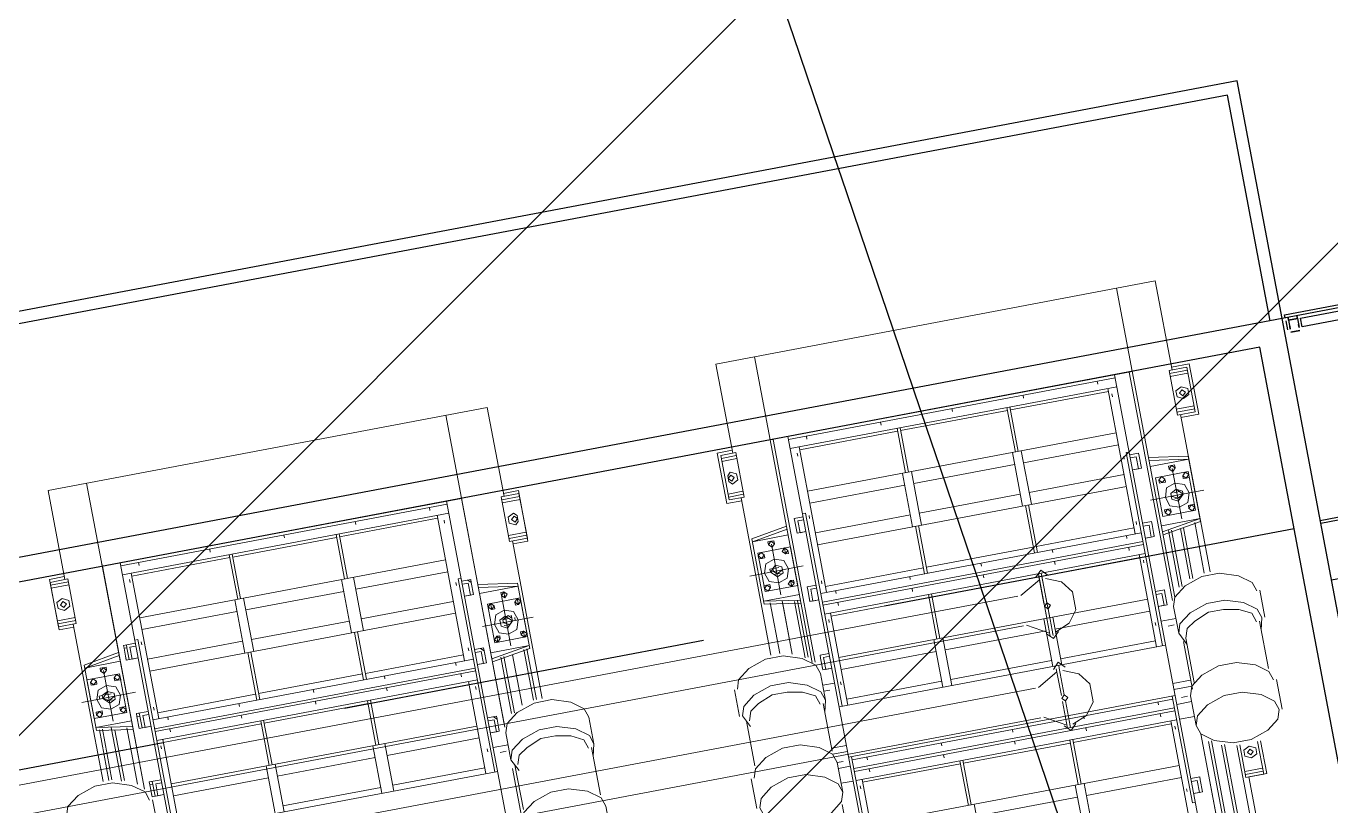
# Model space of a CAD drawing. Extents: x 407440 to 411585, y 6041728 to 6045069.
# Drawn here: x 408313.5 to 408338.29, y 6044291.19 to 6044306 of the extents above; entities that cross this region are included whole.
import ezdxf

# ---------------------------------------------------------------- set-up
doc = ezdxf.new("R2010")
doc.units = 0
doc.header["$LTSCALE"] = 5
doc.linetypes.add('foc-TIELINE', pattern=[1.875, 1.25, -0.625])
doc.layers.add('C-WS-T', color=13, linetype='Continuous', lineweight=9)
for name, color, linetype in [('P-BUFFER-PURPLE', 187, 'foc-TIELINE'), ('P-PROPOSED-EXISTING-H', 59, 'Continuous'), ('T-TIE', 201, 'foc-TIELINE')]:
    doc.layers.add(name, color=color, linetype=linetype)
doc.styles.add('80CG', font='ARIALN.TTF', dxfattribs={"height": 10})
doc.dimstyles.new('Compass 5 000', dxfattribs={"dimscale": 5, "dimtxt": 9, "dimasz": 2, "dimexe": 0.2, "dimexo": 0.0625, "dimgap": 0.5, "dimtad": 0, "dimtih": 1, "dimtoh": 1, "dimzin": 0, "dimdsep": 46, "dimtxsty": '80CG', "dimcen": 0.1, "dimse1": 1, "dimse2": 1, "dimclrd": 256, "dimclrt": 256, "dimaunit": 1, "dimadec": 4, "dimazin": 0, "dimtfac": 0.06, "dimtofl": 0, "dimtmove": 0, "dimatfit": 1, "dimfxl": 0.2, "dimtolj": 1, "dimtzin": 0, "dimlwd": -1, "dimarcsym": 0})

# ---------------------------------------------------------------- blocks, each defined once
blk = doc.blocks.new('P-RIG-877')
at = {"layer": 'T-TIE', "linetype": 'ByBlock', "lineweight": 25}
for points in [[(-8.5302, 0.0459), (-8.5302, 1.1136), (-9.5405, 1.1136), (-9.5405, 0.0459), (-10.4589, 0.0459), (-10.4589, -8.0135), (-9.5405, -8.0135)], [(-9.5405, 0.0574), (-9.552, 0.0574), (-9.552, 1.1136), (-9.5405, 1.1136)], [(-8.7598, 0.0459), (-8.7598, 0.2067), (-8.6794, 0.287), (-8.7483, 0.2067), (-8.7483, 0.0459)], [(-9.529, 0.1033), (-9.4946, 0.1033), (-9.506, 0.1033), (-9.4946, 0.1033)], [(-9.529, 0.0689), (-9.4946, 0.0689), (-9.506, 0.0689), (-9.4946, 0.0689)], [(-9.529, 0.0574), (-9.4946, 0.0574)], [(-9.5405, 0), (-10.413, 0), (-10.413, -7.9561), (-9.5405, -7.9561)], [(-8.7483, -1.6417), (-8.7483, -0.0574)], [(-8.7483, -3.7312), (-8.7483, -2.3421)], [(-8.7483, -5.8207), (-8.7483, -4.4316)]]:
    blk.add_lwpolyline(points, dxfattribs=at)
for points in [[(-9.4946, 0.9873), (-9.4946, 0.1148), (-9.529, 0.1148), (-9.529, 0.9873)], [(-9.5405, 0.0689), (-9.529, 0.0689), (-9.529, 0.1033), (-9.5405, 0.1033), (-9.529, 0.1033), (-9.529, 0.0689)], [(-9.4831, 0.1033), (-9.4831, 0.0689)], [(-5.7404, 0.0459), (-9.5405, 0.0459), (-9.5405, -12.2844), (-5.7404, -12.2844)], [(-9.4486, -0.0574), (-9.4486, -7.474), (-5.8437, -7.474), (-5.8437, -0.0574)]]:
    blk.add_lwpolyline(points, close=True, dxfattribs=at)
at = {"layer": 'T-TIE', "linetype": 'ByBlock', "lineweight": 18}
for points in [[(-8.5417, -0.2411), (-8.5761, -0.2526), (-8.6105, -0.2985), (-8.6335, -0.3674), (-8.6335, -0.4363), (-8.6105, -0.5052), (-8.5761, -0.5511), (-8.5417, -0.5626), (-8.4383, -0.5626)], [(-8.5417, -0.2296), (-8.4383, -0.2296)], [(-8.3924, -0.2526), (-8.4383, -0.2411), (-8.4728, -0.2526), (-8.5072, -0.2985), (-8.5302, -0.3674), (-8.5302, -0.4363), (-8.5072, -0.5052), (-8.4728, -0.5511), (-8.4383, -0.5626), (-8.3924, -0.5396)], [(-8.1972, -0.2411), (-8.2317, -0.2526), (-8.2661, -0.2985), (-8.2891, -0.3674), (-8.2891, -0.4363), (-8.2661, -0.5052), (-8.2317, -0.5511), (-8.1972, -0.5626), (-8.0824, -0.5626)], [(-8.1972, -0.2296), (-8.0824, -0.2296)], [(-8.4269, -0.2641), (-8.4613, -0.2755), (-8.4843, -0.3215), (-8.4957, -0.3789), (-8.4957, -0.4363), (-8.4728, -0.4937), (-8.4498, -0.5281), (-8.4154, -0.5396), (-8.2432, -0.5396)], [(-8.4269, -0.2526), (-8.2432, -0.2526)], [(-9.4372, -0.4018), (-9.4372, -0.3329), (-9.242, -0.3329), (-9.242, -0.4018)], [(-9.4142, -0.3444), (-9.4142, -0.4133)], [(-9.4027, -0.3444), (-9.4027, -0.4133)], [(-9.2764, -0.3444), (-9.2764, -0.4133)], [(-9.2649, -0.3444), (-9.2649, -0.4133)], [(-7.9791, -0.3329), (-7.8528, -0.3329), (-7.8528, -0.4018), (-6.8081, -0.4018)], [(-7.9791, -0.3444), (-7.8528, -0.3444), (-7.8528, -0.4133), (-7.9791, -0.4133)], [(-7.8758, -0.3444), (-7.8758, -0.4133)], [(-7.8643, -0.3444), (-7.8643, -0.4133)], [(-8.955, -0.574), (-8.955, -0.3674)], [(-9.4257, -2.101), (-9.7701, -2.101), (-9.7701, -0.4018), (-9.4257, -0.4018)], [(-9.2535, -0.4018), (-8.645, -0.4018)], [(-9.1157, -0.5511), (-9.0927, -0.4018), (-8.8402, -0.4018), (-8.8172, -0.5511)], [(-9.0813, -0.5511), (-9.0813, -0.4018), (-9.1042, -0.5511)], [(-8.8516, -0.5511), (-8.8516, -0.4018), (-8.8287, -0.5511)], [(-7.9791, -0.4248), (-7.2214, -0.4248), (-7.9791, -0.4248)], [(-8.8631, -0.4707), (-9.0583, -0.4707)], [(-8.9665, -0.4592), (-8.9665, -0.4707), (-8.9665, -0.4822)], [(-8.955, -0.4592), (-8.955, -0.4592)], [(-8.955, -0.4592), (-8.955, -0.4592)], [(-8.955, -0.4822), (-8.955, -0.4822)], [(-8.9435, -0.4822), (-8.9435, -0.4707), (-8.9435, -0.4592)], [(-8.8287, -0.4707), (-8.6335, -0.4707)], [(-8.8287, -0.4822), (-8.6335, -0.4822)], [(-7.9906, -0.4707), (-7.2329, -0.4707)], [(-7.9906, -0.4822), (-7.2329, -0.4822)], [(-8.8287, -0.5166), (-8.6105, -0.5166)], [(-8.8287, -0.5281), (-8.6105, -0.5281)], [(-8.0135, -0.5166), (-7.2443, -0.5166)], [(-8.0135, -0.5281), (-7.2443, -0.5281)], [(-9.7701, -0.5511), (-8.5761, -0.5511)], [(-9.4486, -0.5511), (-9.4486, -1.9517), (-9.4486, -1.9402), (-8.5876, -1.9402)], [(-9.4486, -0.5626), (-8.5646, -0.5626)], [(-9.1387, -0.62), (-9.1387, -0.5855), (-9.1272, -0.5855), (-9.1387, -0.5855), (-9.1272, -0.5855)], [(-9.0813, -0.5855), (-9.0813, -0.62), (-9.0813, -0.597), (-9.1272, -0.597), (-9.1272, -0.62)], [(-9.1272, -0.5855), (-9.0813, -0.5855), (-9.1272, -0.5855)], [(-8.8746, -0.5855), (-8.8746, -0.62)], [(-8.8631, -0.5855), (-8.8746, -0.5855), (-8.8631, -0.5855)], [(-8.8287, -0.5855), (-8.8172, -0.5855), (-8.8172, -0.62), (-8.8172, -0.597), (-8.8631, -0.597), (-8.8631, -0.62)], [(-8.8631, -0.5855), (-8.8172, -0.5855), (-8.8631, -0.5855)], [(-8.6105, -0.5855), (-8.6105, -0.62)], [(-8.5991, -0.5855), (-8.6105, -0.5855), (-8.5991, -0.5855)], [(-8.5991, -0.62), (-8.5991, -0.597), (-8.5531, -0.597), (-8.5531, -0.62), (-8.5531, -0.5855), (-8.5646, -0.5855)], [(-8.5991, -0.5855), (-8.5531, -0.5855), (-8.5991, -0.5855)], [(-8.4957, -0.5626), (-8.4957, -0.62)], [(-8.4728, -0.597), (-8.4728, -0.574), (-8.4728, -0.597)], [(-8.4039, -0.5511), (-8.2202, -0.5511)], [(-8.2546, -0.5511), (-8.2546, -0.62)], [(-8.2317, -0.5511), (-8.2317, -0.62)], [(-8.1972, -0.597), (-8.1972, -0.574), (-8.1972, -0.597)], [(-8.1743, -0.5626), (-8.1743, -0.62)], [(-8.1169, -0.5626), (-8.1169, -0.62)], [(-6.6473, -0.6085), (-6.6473, -0.5511), (-8.048, -0.5511), (-6.544, -0.5511)], [(-7.8873, -0.62), (-7.8873, -0.5855), (-7.8758, -0.5855), (-7.8873, -0.5855), (-7.8758, -0.5855)], [(-7.8299, -0.5855), (-7.8299, -0.62), (-7.8299, -0.597), (-7.8758, -0.597), (-7.8758, -0.62)], [(-7.8299, -0.5855), (-7.8758, -0.5855), (-7.8299, -0.5855)], [(-9.4486, -1.8828), (-7.0147, -1.8828), (-6.5785, -1.8828), (-6.5785, -0.6085), (-7.0147, -0.6085), (-6.5785, -0.6085)], [(-9.4486, -0.62), (-7.0147, -0.62)], [(-9.4027, -0.62), (-9.4027, -1.8828)], [(-9.3683, -0.6429), (-9.3798, -0.6429)], [(-9.1501, -0.62), (-9.1501, -0.6314), (-8.4039, -0.6314)], [(-9.1272, -0.6429), (-9.1387, -0.6429)], [(-8.8746, -0.6429), (-8.8861, -0.6429)], [(-8.8402, -1.8714), (-8.8402, -0.6314)], [(-8.8057, -1.8714), (-8.8057, -0.6314)], [(-8.7942, -0.6314), (-8.7942, -1.8714)], [(-8.7598, -0.6314), (-8.7598, -1.8714)], [(-8.7254, -0.6429), (-8.7368, -0.6429)], [(-8.4843, -0.6429), (-8.4957, -0.6429)], [(-8.4039, -0.62), (-8.4039, -1.8828)], [(-7.7954, -0.62), (-7.7954, -0.6314), (-8.2087, -0.6314)], [(-8.2087, -0.62), (-8.2087, -1.8828)], [(-8.1972, -1.8714), (-8.1972, -0.6314)], [(-8.1628, -1.8714), (-8.1628, -0.6314)], [(-8.1513, -0.6314), (-8.1513, -1.8714)], [(-8.1169, -0.6314), (-8.1169, -1.8714)], [(-8.0824, -0.6429), (-8.0939, -0.6429)], [(-7.8413, -0.6429), (-7.8528, -0.6429)], [(-9.4257, -0.6888), (-9.4372, -0.6888)], [(-8.8402, -0.6544), (-9.4027, -0.6544)], [(-9.3912, -0.6544), (-9.3912, -1.0333)], [(-9.2305, -0.6544), (-9.2305, -1.8484), (-9.2305, -0.6544)], [(-9.1846, -0.6544), (-9.1846, -1.0218)], [(-9.0698, -0.6544), (-9.0698, -1.0218)], [(-9.0239, -0.6544), (-9.0239, -1.8484), (-9.0239, -0.6544)], [(-8.8631, -1.0333), (-8.8631, -0.6544)], [(-8.8287, -0.6888), (-8.8402, -0.6888)], [(-8.7828, -0.6888), (-8.7942, -0.6888)], [(-8.4039, -0.6544), (-8.7598, -0.6544)], [(-8.7483, -0.6544), (-8.7483, -1.0333)], [(-8.5876, -0.6544), (-8.5876, -1.8484), (-8.5876, -0.6544)], [(-8.5417, -0.6544), (-8.5417, -1.0218)], [(-8.4269, -0.6544), (-8.4269, -1.0218)], [(-8.1858, -0.6888), (-8.1972, -0.6888)], [(-8.1398, -0.6888), (-8.1513, -0.6888)], [(-7.5543, -0.6544), (-8.1169, -0.6544)], [(-8.1054, -0.6544), (-8.1054, -1.0333)], [(-7.9447, -0.6544), (-7.9447, -1.8484), (-7.9447, -0.6544)], [(-7.8987, -0.6544), (-7.8987, -1.0218)], [(-8.5302, -1.0218), (-8.5531, -0.9644), (-8.5991, -0.9299), (-8.668, -0.9299), (-8.7139, -0.9644), (-8.7368, -1.0218)], [(-8.1743, -1.0218), (-8.1972, -0.9644), (-8.2432, -0.9299), (-8.312, -0.9299), (-8.358, -0.9644), (-8.3809, -1.0218)], [(-9.4257, -0.9759), (-9.4372, -0.9759)], [(-8.8287, -0.9759), (-8.8402, -0.9759)], [(-8.7828, -0.9759), (-8.7942, -0.9759)], [(-8.1858, -0.9759), (-8.1972, -0.9759)], [(-8.1398, -0.9759), (-8.1513, -0.9759)], [(-9.4027, -1.0333), (-9.2305, -1.0333)], [(-9.0239, -1.0218), (-9.2305, -1.0218)], [(-9.0239, -1.0333), (-8.8402, -1.0333)], [(-8.7598, -1.0333), (-8.5876, -1.0333)], [(-8.4039, -1.0218), (-8.5876, -1.0218)], [(-8.1169, -1.0333), (-7.9447, -1.0333)], [(-7.738, -1.0218), (-7.9447, -1.0218)], [(-9.4027, -1.0447), (-9.2305, -1.0447)], [(-9.3912, -1.0447), (-9.3912, -1.4581)], [(-9.0239, -1.0562), (-9.2305, -1.0562)], [(-9.1846, -1.0562), (-9.1846, -1.4466)], [(-9.0698, -1.0562), (-9.0698, -1.4466)], [(-9.0239, -1.0447), (-8.8402, -1.0447)], [(-8.8631, -1.4581), (-8.8631, -1.0447)], [(-8.7598, -1.0447), (-8.5876, -1.0447)], [(-8.7483, -1.0447), (-8.7483, -1.4581)], [(-8.7368, -1.0447), (-8.6909, -1.1251)], [(-8.4039, -1.0562), (-8.5876, -1.0562)], [(-8.5761, -1.1251), (-8.5302, -1.0447)], [(-8.5417, -1.0562), (-8.5417, -1.4466)], [(-8.4269, -1.0562), (-8.4269, -1.4466)], [(-8.3809, -1.0447), (-8.335, -1.1251)], [(-8.2202, -1.1251), (-8.1743, -1.0447)], [(-8.1169, -1.0447), (-7.9447, -1.0447)], [(-8.1054, -1.0447), (-8.1054, -1.4581)], [(-7.738, -1.0562), (-7.9447, -1.0562)], [(-7.8987, -1.0562), (-7.8987, -1.4466)], [(-9.4257, -1.2514), (-9.4372, -1.2514)], [(-8.8287, -1.2514), (-8.8402, -1.2514)], [(-8.7828, -1.2514), (-8.7942, -1.2514)], [(-8.1858, -1.2514), (-8.1972, -1.2514)], [(-8.1398, -1.2514), (-8.1513, -1.2514)], [(-9.4027, -1.4581), (-9.2305, -1.4581)], [(-9.4027, -1.4695), (-9.2305, -1.4695)], [(-9.3912, -1.4695), (-9.3912, -1.8484)], [(-9.0239, -1.4466), (-9.2305, -1.4466)], [(-9.0239, -1.481), (-9.2305, -1.481)], [(-9.1846, -1.481), (-9.1846, -1.8484)], [(-9.0698, -1.481), (-9.0698, -1.8484)], [(-9.0239, -1.4581), (-8.8402, -1.4581)], [(-9.0239, -1.4695), (-8.8402, -1.4695)], [(-8.8631, -1.8484), (-8.8631, -1.4695)], [(-8.7598, -1.4581), (-8.5876, -1.4581)], [(-8.7598, -1.4695), (-8.5876, -1.4695)], [(-8.7483, -1.4695), (-8.7483, -1.8484)], [(-8.4039, -1.4466), (-8.5876, -1.4466)], [(-8.4039, -1.481), (-8.5876, -1.481)], [(-8.5417, -1.481), (-8.5417, -1.8484)], [(-8.4269, -1.481), (-8.4269, -1.8484)], [(-8.1169, -1.4581), (-7.9447, -1.4581)], [(-8.1169, -1.4695), (-7.9447, -1.4695)], [(-8.1054, -1.4695), (-8.1054, -1.8484)], [(-7.738, -1.4466), (-7.9447, -1.4466)], [(-9.4257, -1.5269), (-9.4372, -1.5269)], [(-8.8287, -1.5269), (-8.8402, -1.5269)], [(-8.7828, -1.5269), (-8.7942, -1.5269)], [(-8.1858, -1.5269), (-8.1972, -1.5269)], [(-8.1398, -1.5269), (-8.1513, -1.5269)], [(-9.4257, -1.814), (-9.4372, -1.814)], [(-8.8287, -1.814), (-8.8402, -1.814)], [(-8.7828, -1.814), (-8.7942, -1.814)], [(-8.1858, -1.814), (-8.1972, -1.814)], [(-8.1398, -1.814), (-8.1513, -1.814)], [(-9.4027, -1.8484), (-8.8402, -1.8484)], [(-9.3683, -1.8599), (-9.3798, -1.8599)], [(-9.1501, -1.8828), (-9.1501, -1.8714), (-8.4039, -1.8714)], [(-9.1272, -1.8599), (-9.1387, -1.8599)], [(-9.1387, -1.9173), (-9.1387, -1.8828)], [(-9.0813, -1.9173), (-9.0813, -1.8828), (-9.0813, -1.9058), (-9.1272, -1.9058), (-9.1272, -1.8828)], [(-8.8746, -1.8599), (-8.8861, -1.8599)], [(-8.8746, -1.9173), (-8.8746, -1.8828)], [(-8.8287, -1.9173), (-8.8172, -1.9173), (-8.8172, -1.8828), (-8.8172, -1.9058), (-8.8631, -1.9058), (-8.8631, -1.8828)], [(-8.7598, -1.8484), (-8.4039, -1.8484)], [(-8.7254, -1.8599), (-8.7368, -1.8599)], [(-8.6105, -1.9173), (-8.6105, -1.8828)], [(-8.5646, -1.9173), (-8.5531, -1.9173), (-8.5531, -1.8828), (-8.5531, -1.9058), (-8.5991, -1.9058), (-8.5991, -1.8828)], [(-8.4843, -1.8599), (-8.4957, -1.8599)], [(-8.4957, -1.9288), (-8.4957, -1.8828)], [(-8.2546, -1.9402), (-8.2546, -1.8828)], [(-8.2317, -1.9402), (-8.2317, -1.8828)], [(-7.7954, -1.8828), (-7.7954, -1.8714), (-8.2087, -1.8714)], [(-8.1743, -1.9288), (-8.1743, -1.8828)], [(-8.1169, -1.8484), (-7.5543, -1.8484)], [(-8.1169, -1.9288), (-8.1169, -1.8828)], [(-8.0824, -1.8599), (-8.0939, -1.8599)], [(-6.6473, -1.8828), (-6.6473, -1.9402), (-8.0365, -1.9402)], [(-9.1272, -1.9173), (-9.1387, -1.9173), (-9.1272, -1.9173)], [(-9.1272, -1.9173), (-9.0813, -1.9173), (-9.1272, -1.9173)], [(-8.955, -2.1239), (-8.955, -1.9173)], [(-8.8631, -1.9173), (-8.8746, -1.9173), (-8.8631, -1.9173)], [(-8.8631, -1.9173), (-8.8172, -1.9173), (-8.8631, -1.9173)], [(-8.5417, -2.2502), (-8.5761, -2.2387), (-8.6105, -2.1928), (-8.6335, -2.1239), (-8.6335, -2.0551), (-8.6105, -1.9862), (-8.5761, -1.9402), (-8.5417, -1.9288), (-8.4383, -1.9288)], [(-8.5991, -1.9173), (-8.6105, -1.9173), (-8.5991, -1.9173)], [(-8.5991, -1.9173), (-8.5531, -1.9173), (-8.5991, -1.9173)], [(-8.3924, -1.9402), (-8.4383, -1.9288), (-8.4728, -1.9402), (-8.5072, -1.9862), (-8.5302, -2.0551), (-8.5302, -2.1239), (-8.5072, -2.1928), (-8.4728, -2.2387), (-8.4383, -2.2502), (-8.3924, -2.2273)], [(-8.1972, -2.2502), (-8.2317, -2.2387), (-8.2661, -2.1928), (-8.2891, -2.1239), (-8.2891, -2.0551), (-8.2661, -1.9862), (-8.2317, -1.9402), (-8.1972, -1.9288), (-8.0824, -1.9288)], [(-9.7701, -1.9517), (-8.5876, -1.9517)], [(-8.8172, -1.9517), (-8.8402, -2.0895), (-9.0927, -2.0895), (-9.1157, -1.9517)], [(-9.1042, -1.9517), (-9.0813, -2.0895), (-9.0813, -1.9517)], [(-8.8287, -1.9517), (-8.8516, -2.0895), (-8.8516, -1.9517)], [(-8.8287, -1.9632), (-8.6105, -1.9632)], [(-8.8287, -1.9747), (-8.6105, -1.9747)], [(-8.4269, -1.9517), (-8.4613, -1.9632), (-8.4843, -2.0091), (-8.4957, -2.0665), (-8.4957, -2.1239), (-8.4728, -2.1813), (-8.4498, -2.2158), (-8.4154, -2.2273)], [(-8.4269, -1.9402), (-8.2432, -1.9402)], [(-8.8631, -2.0206), (-9.0583, -2.0206)], [(-8.9665, -2.0091), (-8.9665, -2.0206), (-8.9665, -2.0321)], [(-8.9665, -2.0436), (-8.955, -2.0436), (-8.9665, -2.0436), (-8.9665, -2.0321), (-8.9665, -2.0436), (-8.955, -2.0436), (-8.955, -2.0321), (-8.955, -2.0436)], [(-8.955, -2.0091), (-8.955, -2.0091)], [(-8.955, -2.0321), (-8.955, -2.0321)], [(-8.955, -2.0321), (-8.955, -2.0321)], [(-8.9435, -2.0321), (-8.9435, -2.0206), (-8.9435, -2.0091)], [(-8.8287, -2.0206), (-8.6335, -2.0206), (-8.8402, -2.0206)], [(-9.4372, -2.101), (-9.4372, -2.1584), (-9.242, -2.1584), (-9.242, -2.101)], [(-9.4142, -2.1469), (-9.4142, -2.0895)], [(-9.4027, -2.1469), (-9.4027, -2.0895)], [(-9.2764, -2.1469), (-9.2764, -2.0895)], [(-9.2649, -2.1469), (-9.2649, -2.0895)], [(-9.2535, -2.101), (-8.645, -2.101)], [(-8.5417, -2.2617), (-8.4383, -2.2617)], [(-8.4154, -2.2387), (-8.2432, -2.2387)], [(-8.1972, -2.2617), (-8.0824, -2.2617)], [(-8.4383, -2.8243), (-8.5417, -2.8243), (-8.5761, -2.8357), (-8.6105, -2.8817), (-8.6335, -2.9505), (-8.6335, -3.0194), (-8.6105, -3.0883), (-8.5761, -3.1342), (-8.5417, -3.1457), (-8.4383, -3.1457)], [(-8.3924, -2.8357), (-8.4383, -2.8243), (-8.4728, -2.8357), (-8.5072, -2.8817), (-8.5302, -2.9505), (-8.5302, -3.0194), (-8.5072, -3.0883), (-8.4728, -3.1342), (-8.4383, -3.1457), (-8.3924, -3.1228)], [(-8.0824, -2.8243), (-8.1972, -2.8243), (-8.2317, -2.8357), (-8.2661, -2.8817), (-8.2891, -2.9505), (-8.2891, -3.0194), (-8.2661, -3.0883), (-8.2317, -3.1342), (-8.1972, -3.1457), (-8.0824, -3.1457)], [(-8.4269, -2.8472), (-8.4613, -2.8587), (-8.4843, -2.9046), (-8.4957, -2.962), (-8.4957, -3.0194), (-8.4728, -3.0768), (-8.4498, -3.1113), (-8.4154, -3.1228)], [(-8.4269, -2.8357), (-8.2432, -2.8357)], [(-9.4372, -2.985), (-9.4372, -2.9276), (-9.242, -2.9276), (-9.242, -2.985)], [(-9.4142, -2.9276), (-9.4142, -2.9965)], [(-9.4027, -2.9276), (-9.4027, -2.9965)], [(-9.2764, -2.9276), (-9.2764, -2.9965)], [(-9.2649, -2.9276), (-9.2649, -2.9965)], [(-8.955, -3.1572), (-8.955, -2.962)], [(-9.4257, -4.6841), (-9.7701, -4.6841), (-9.7701, -2.985), (-9.4257, -2.985)], [(-9.2535, -2.985), (-8.645, -2.985)], [(-9.1157, -3.1457), (-9.0927, -2.9965), (-8.8402, -2.9965), (-8.8172, -3.1457)], [(-9.0813, -3.1457), (-9.0813, -2.9965), (-9.1042, -3.1457)], [(-8.8516, -3.1457), (-8.8516, -2.9965), (-8.8287, -3.1457)], [(-8.8402, -3.008), (-8.645, -3.008)], [(-8.8402, -3.0194), (-8.645, -3.0194)], [(-8.8631, -3.0654), (-9.0583, -3.0654)], [(-8.955, -3.0424), (-8.9665, -3.0424)], [(-8.9665, -3.0539), (-8.9665, -3.0654), (-8.9665, -3.0768)], [(-8.955, -3.0539), (-8.955, -3.0539)], [(-8.955, -3.0539), (-8.955, -3.0539)], [(-8.9435, -3.0768), (-8.9435, -3.0654), (-8.9435, -3.0539)], [(-8.955, -3.0768), (-8.955, -3.0768)], [(-8.8287, -3.0998), (-8.6105, -3.0998)], [(-8.8287, -3.1113), (-8.6105, -3.1113)], [(-9.7701, -4.5349), (-8.5876, -4.5349), (-9.4486, -4.5349), (-9.4486, -3.1457), (-8.5646, -3.1457)], [(-9.7701, -3.1457), (-8.5761, -3.1457)], [(-9.1387, -3.2031), (-9.1387, -3.1687), (-9.1272, -3.1687), (-9.1387, -3.1802)], [(-9.1272, -3.1687), (-9.1387, -3.1687)], [(-9.1272, -3.1687), (-9.0813, -3.1687), (-9.1272, -3.1687)], [(-9.0813, -3.1687), (-9.0927, -3.1687)], [(-8.8746, -3.1802), (-8.8631, -3.1687), (-8.8746, -3.1687), (-8.8746, -3.2031)], [(-8.8631, -3.1687), (-8.8746, -3.1687)], [(-8.8631, -3.1687), (-8.8172, -3.1687), (-8.8631, -3.1687)], [(-8.6105, -3.1802), (-8.5991, -3.1687), (-8.6105, -3.1687), (-8.6105, -3.2031)], [(-8.5991, -3.1687), (-8.5531, -3.1687), (-8.5991, -3.1687)], [(-8.5531, -3.1687), (-8.5646, -3.1687)], [(-8.4957, -3.1457), (-8.4957, -3.2031)], [(-8.4728, -3.1802), (-8.4728, -3.1572), (-8.4728, -3.1802)], [(-8.4154, -3.1342), (-8.2432, -3.1342)], [(-8.4039, -3.1457), (-8.2202, -3.1457)], [(-9.4486, -4.466), (-7.0147, -4.466), (-6.5785, -4.466), (-6.5785, -3.1916), (-7.0147, -3.1916), (-7.0147, -4.466), (-7.0147, -3.2031), (-9.4486, -3.2031)], [(-9.4027, -3.2031), (-9.4027, -4.466)], [(-9.1501, -3.2031), (-9.1501, -3.2146), (-8.4039, -3.2146)], [(-9.0813, -3.1802), (-9.1272, -3.1802), (-9.1272, -3.2031)], [(-8.8172, -3.1802), (-8.8631, -3.1802), (-8.8631, -3.2031)], [(-8.8402, -4.4545), (-8.8402, -3.2146)], [(-8.8057, -4.4545), (-8.8057, -3.2146)], [(-8.7942, -3.2146), (-8.7942, -4.4545)], [(-8.7598, -3.2146), (-8.7598, -4.4545)], [(-8.5531, -3.1802), (-8.5991, -3.1802), (-8.5991, -3.2031)], [(-8.4039, -3.2031), (-8.4039, -4.466)], [(-9.4257, -3.272), (-9.4372, -3.272)], [(-8.8402, -3.249), (-9.4027, -3.249)], [(-9.3912, -3.249), (-9.3912, -3.6279)], [(-9.3683, -3.2261), (-9.3798, -3.2261)], [(-9.2305, -3.249), (-9.2305, -4.4316), (-9.2305, -3.249)], [(-9.1846, -3.249), (-9.1846, -3.6049)], [(-9.1272, -3.2261), (-9.1387, -3.2261)], [(-9.0698, -3.249), (-9.0698, -3.6049)], [(-9.0239, -3.249), (-9.0239, -4.4316), (-9.0239, -3.249)], [(-8.8746, -3.2261), (-8.8861, -3.2261)], [(-8.8631, -3.6279), (-8.8631, -3.249)], [(-8.7828, -3.272), (-8.7942, -3.272)], [(-8.4039, -3.249), (-8.7598, -3.249)], [(-8.7483, -3.249), (-8.7483, -3.6279)], [(-8.7254, -3.2261), (-8.7368, -3.2261)], [(-8.5876, -3.249), (-8.5876, -4.4316), (-8.5876, -3.249)], [(-8.5417, -3.249), (-8.5417, -3.6049)], [(-8.4843, -3.2261), (-8.4957, -3.2261)], [(-8.4269, -3.249), (-8.4269, -3.6049)], [(-8.8287, -3.2835), (-8.8402, -3.2835)], [(-9.4257, -3.559), (-9.4372, -3.559)], [(-8.8287, -3.559), (-8.8402, -3.559)], [(-8.7828, -3.559), (-8.7942, -3.559)], [(-9.0239, -3.6049), (-9.2305, -3.6049)], [(-8.4039, -3.6049), (-8.5876, -3.6049)], [(-9.4027, -3.6279), (-9.2305, -3.6279)], [(-9.4027, -3.6394), (-9.2305, -3.6394)], [(-9.3912, -3.6394), (-9.3912, -4.0412)], [(-9.0239, -3.6509), (-9.2305, -3.6509)], [(-9.1846, -3.6509), (-9.1846, -4.0297)], [(-9.0698, -3.6509), (-9.0698, -4.0297)], [(-9.0239, -3.6279), (-8.8402, -3.6279)], [(-9.0239, -3.6394), (-8.8402, -3.6394)], [(-8.8631, -4.0412), (-8.8631, -3.6394)], [(-8.7598, -3.6279), (-8.5876, -3.6279)], [(-8.7598, -3.6394), (-8.5876, -3.6394)], [(-8.7483, -3.6394), (-8.7483, -4.0412)], [(-8.4039, -3.6509), (-8.5876, -3.6509)], [(-8.5417, -3.6509), (-8.5417, -4.0297)], [(-8.4269, -3.6509), (-8.4269, -4.0297)], [(-9.4257, -3.8346), (-9.4372, -3.8346)], [(-8.8287, -3.8346), (-8.8402, -3.8346)], [(-8.7828, -3.8346), (-8.7942, -3.8346)], [(-9.4027, -4.0412), (-9.2305, -4.0412)], [(-9.4027, -4.0527), (-9.2305, -4.0527)], [(-9.3912, -4.0527), (-9.3912, -4.4316)], [(-9.0239, -4.0297), (-9.2305, -4.0297)], [(-9.0239, -4.0642), (-9.2305, -4.0642)], [(-9.1846, -4.0642), (-9.1846, -4.4316)], [(-9.0698, -4.0642), (-9.0698, -4.4316)], [(-9.0239, -4.0412), (-8.8402, -4.0412)], [(-9.0239, -4.0527), (-8.8402, -4.0527)], [(-8.8631, -4.4316), (-8.8631, -4.0527)], [(-8.7598, -4.0412), (-8.5876, -4.0412)], [(-8.7598, -4.0527), (-8.5876, -4.0527)], [(-8.7483, -4.0527), (-8.7483, -4.4316)], [(-8.4039, -4.0297), (-8.5876, -4.0297)], [(-8.4039, -4.0642), (-8.5876, -4.0642)], [(-8.5417, -4.0642), (-8.5417, -4.4316)], [(-9.4257, -4.1216), (-9.4372, -4.1216)], [(-8.8287, -4.1216), (-8.8402, -4.1216)], [(-8.7828, -4.1216), (-8.7942, -4.1216)], [(-9.4257, -4.3971), (-9.4372, -4.3971)], [(-8.8287, -4.3971), (-8.8402, -4.3971)], [(-8.7828, -4.3971), (-8.7942, -4.3971)], [(-9.4027, -4.4316), (-8.8402, -4.4316)], [(-9.3683, -4.443), (-9.3798, -4.443)], [(-9.1501, -4.466), (-9.1501, -4.4545), (-8.4039, -4.4545)], [(-9.1272, -4.443), (-9.1387, -4.443)], [(-8.8746, -4.443), (-8.8861, -4.443)], [(-8.7598, -4.4316), (-8.4039, -4.4316)], [(-8.7254, -4.443), (-8.7368, -4.443)], [(-9.1387, -4.5004), (-9.1272, -4.5004), (-9.1272, -4.5119), (-9.1387, -4.5119), (-9.1387, -4.466)], [(-9.0927, -4.5004), (-9.0813, -4.5004), (-9.0813, -4.5119), (-9.0813, -4.466), (-9.0813, -4.489), (-9.1272, -4.489), (-9.1272, -4.466)], [(-9.1272, -4.5004), (-9.0813, -4.5004)], [(-9.1272, -4.5119), (-9.0813, -4.5119), (-9.0927, -4.5119)], [(-8.955, -4.7071), (-8.955, -4.5004)], [(-8.8746, -4.5004), (-8.8631, -4.5004), (-8.8631, -4.5119), (-8.8172, -4.5119), (-8.8172, -4.466), (-8.8172, -4.489), (-8.8631, -4.489), (-8.8631, -4.466)], [(-8.8631, -4.5119), (-8.8746, -4.5119), (-8.8746, -4.466)], [(-8.8631, -4.5004), (-8.8172, -4.5004), (-8.8172, -4.5119), (-8.8287, -4.5119)], [(-8.6105, -4.5004), (-8.5991, -4.5004), (-8.5991, -4.5119), (-8.6105, -4.5119), (-8.6105, -4.466)], [(-8.5646, -4.5119), (-8.5531, -4.5119), (-8.5531, -4.466), (-8.5531, -4.489), (-8.5991, -4.489), (-8.5991, -4.466)], [(-8.5991, -4.5004), (-8.5531, -4.5004), (-8.5531, -4.5119), (-8.5991, -4.5119)], [(-8.5417, -4.5119), (-8.4383, -4.5119)], [(-9.4486, -4.5349), (-9.4601, -4.5349)], [(-8.8172, -4.5349), (-8.8402, -4.6727), (-9.0927, -4.6727), (-9.1157, -4.5349)], [(-9.1042, -4.5349), (-9.0813, -4.6727), (-9.0813, -4.5349)], [(-8.8287, -4.5349), (-8.8516, -4.6727), (-8.8516, -4.5349)], [(-8.5417, -4.5234), (-8.5761, -4.5349), (-8.6105, -4.5808), (-8.6335, -4.6497), (-8.6335, -4.7186), (-8.6105, -4.7875), (-8.5761, -4.8334), (-8.5417, -4.8449), (-8.4383, -4.8449)], [(-8.8631, -4.6038), (-9.0583, -4.6038)], [(-8.9665, -4.5923), (-8.9665, -4.6038), (-8.9665, -4.6153)], [(-8.955, -4.5923), (-8.955, -4.5923)], [(-8.9435, -4.6153), (-8.9435, -4.6038), (-8.9435, -4.5923)], [(-8.8287, -4.6038), (-8.6335, -4.6038)], [(-8.955, -4.6153), (-8.955, -4.6153)], [(-8.955, -4.6153), (-8.955, -4.6153)], [(-8.8402, -4.6153), (-8.6335, -4.6153)], [(-8.8402, -4.6497), (-8.645, -4.6497)], [(-8.8402, -4.6612), (-8.645, -4.6612)], [(-9.4372, -4.6841), (-9.4372, -4.7415), (-9.242, -4.7415), (-9.242, -4.6841)], [(-9.4142, -4.7415), (-9.4142, -4.6727)], [(-9.4027, -4.7415), (-9.4027, -4.6727)], [(-9.2764, -4.7415), (-9.2764, -4.6727)], [(-9.2649, -4.7415), (-9.2649, -4.6727)], [(-9.2535, -4.6841), (-8.645, -4.6841)]]:
    blk.add_lwpolyline(points, dxfattribs=at)
for points in [[(-8.0824, -0.5626), (-8.048, -0.5511), (-8.0135, -0.5052), (-7.9906, -0.4363), (-7.9906, -0.3674), (-8.0135, -0.2985), (-8.048, -0.2526), (-8.0824, -0.2411), (-8.1169, -0.2526), (-8.1513, -0.2985), (-8.1743, -0.3674), (-8.1743, -0.4363), (-8.1513, -0.5052), (-8.1169, -0.5511)], [(-9.2535, -0.3444), (-9.2535, -0.4133), (-9.4257, -0.4133), (-9.4257, -0.3444)], [(-9.3109, -0.3789), (-9.3224, -0.3559), (-9.3453, -0.3559), (-9.3568, -0.3789), (-9.3453, -0.4018), (-9.3224, -0.4018)], [(-9.3338, -0.3674), (-9.3453, -0.3789), (-9.3338, -0.3903), (-9.3224, -0.3789)], [(-9.3338, -0.3674), (-9.3453, -0.3789), (-9.3338, -0.3903), (-9.3224, -0.3789)], [(-7.9561, -0.3559), (-7.9676, -0.3789), (-7.9561, -0.4018), (-7.9332, -0.4018), (-7.9217, -0.3789), (-7.9332, -0.3559)], [(-7.9447, -0.3674), (-7.9561, -0.3789), (-7.9447, -0.3903), (-7.9332, -0.3789)], [(-7.9447, -0.3674), (-7.9561, -0.3789), (-7.9447, -0.3903), (-7.9332, -0.3789)], [(-9.0353, -0.4133), (-9.0353, -0.5396), (-8.8861, -0.5396), (-8.8861, -0.4133)], [(-9.0239, -0.4133), (-9.0353, -0.4248), (-9.0239, -0.4363), (-9.0124, -0.4248)], [(-9.0124, -0.4248), (-9.0124, -0.4133), (-9.0239, -0.4133), (-9.0353, -0.4248), (-9.0239, -0.4363), (-9.0124, -0.4363)], [(-8.955, -0.4248), (-8.9894, -0.4363), (-9.0009, -0.4707), (-8.9894, -0.5052), (-8.955, -0.5166), (-8.9205, -0.5052), (-8.909, -0.4707), (-8.9205, -0.4363)], [(-8.8976, -0.4133), (-8.909, -0.4248), (-8.8976, -0.4363), (-8.8861, -0.4248)], [(-8.8861, -0.4248), (-8.8976, -0.4133), (-8.909, -0.4133), (-8.909, -0.4363), (-8.8976, -0.4363)], [(-8.645, -0.4248), (-8.8402, -0.4248)], [(-9.0583, -0.4592), (-9.0698, -0.4707), (-9.0583, -0.4822), (-9.0468, -0.4707)], [(-9.0468, -0.4707), (-9.0583, -0.4592), (-9.0698, -0.4592), (-9.0698, -0.4822), (-9.0583, -0.4822)], [(-8.955, -0.4477), (-8.9779, -0.4707), (-8.9665, -0.4937), (-8.9435, -0.4937), (-8.932, -0.4707)], [(-8.955, -0.4937), (-8.9435, -0.4707), (-8.955, -0.4477), (-8.9665, -0.4477), (-8.9779, -0.4707), (-8.9665, -0.4937)], [(-8.955, -0.4477), (-8.9665, -0.4477)], [(-8.955, -0.4477), (-8.9665, -0.4477)], [(-9.0239, -0.5052), (-9.0353, -0.5166), (-9.0239, -0.5281), (-9.0124, -0.5166)], [(-9.0124, -0.5166), (-9.0124, -0.5052), (-9.0239, -0.5052), (-9.0353, -0.5166), (-9.0239, -0.5281), (-9.0124, -0.5281)], [(-8.8976, -0.5052), (-8.909, -0.5166), (-8.8976, -0.5281), (-8.8861, -0.5166)], [(-8.8861, -0.5166), (-8.8976, -0.5052), (-8.909, -0.5052), (-8.909, -0.5281), (-8.8976, -0.5281)], [(-9.4372, -1.8828), (-9.4372, -0.62)], [(-8.4728, -1.9058), (-8.4728, -1.9288)], [(-8.1972, -1.9058), (-8.1972, -1.9288)], [(-8.0824, -2.2502), (-8.048, -2.2387), (-8.0135, -2.1928), (-7.9906, -2.1239), (-7.9906, -2.0551), (-8.0135, -1.9862), (-8.048, -1.9402), (-8.0824, -1.9288), (-8.1169, -1.9402), (-8.1513, -1.9862), (-8.1743, -2.0551), (-8.1743, -2.1239), (-8.1513, -2.1928), (-8.1169, -2.2387)], [(-9.0353, -2.078), (-8.8861, -2.078), (-8.8861, -1.9517), (-9.0353, -1.9517)], [(-9.0239, -1.9632), (-9.0353, -1.9747), (-9.0239, -1.9862), (-9.0124, -1.9747)], [(-9.0124, -1.9747), (-9.0124, -1.9632), (-9.0239, -1.9632), (-9.0353, -1.9747)], [(-8.955, -1.9747), (-8.9894, -1.9862), (-9.0009, -2.0206), (-8.9894, -2.0551), (-8.955, -2.0665), (-8.9205, -2.0551), (-8.909, -2.0206), (-8.9205, -1.9862)], [(-8.8976, -1.9632), (-8.909, -1.9747), (-8.8976, -1.9862), (-8.8861, -1.9747)], [(-8.8861, -1.9747), (-8.8976, -1.9632), (-8.909, -1.9632), (-8.909, -1.9747)], [(-9.0583, -2.0091), (-9.0698, -2.0206), (-9.0583, -2.0321), (-9.0468, -2.0206)], [(-9.0468, -2.0206), (-9.0583, -2.0091), (-9.0698, -2.0091), (-9.0698, -2.0321), (-9.0583, -2.0321)], [(-8.955, -2.0436), (-8.932, -2.0206), (-8.9435, -1.9976), (-8.9665, -1.9976), (-8.9779, -2.0206)], [(-8.955, -2.0321), (-8.9435, -2.0206), (-8.955, -1.9976), (-8.9665, -1.9976), (-8.9779, -2.0206), (-8.9665, -2.0321)], [(-9.0239, -2.0551), (-9.0353, -2.0665), (-9.0239, -2.078), (-9.0124, -2.0665)], [(-9.0124, -2.0665), (-9.0124, -2.0551), (-9.0239, -2.0551), (-9.0353, -2.0665), (-9.0239, -2.078), (-9.0124, -2.078)], [(-8.8976, -2.0551), (-8.909, -2.0665), (-8.8976, -2.078), (-8.8861, -2.0665)], [(-8.8861, -2.0665), (-8.8976, -2.0551), (-8.909, -2.0551), (-8.909, -2.078), (-8.8976, -2.078)], [(-8.645, -2.0665), (-8.8402, -2.0665)], [(-9.2535, -2.1469), (-9.2535, -2.0895), (-9.4257, -2.0895), (-9.4257, -2.1469)], [(-9.3224, -2.101), (-9.3453, -2.101), (-9.3568, -2.1239), (-9.3453, -2.1354), (-9.3224, -2.1354), (-9.3109, -2.1239)], [(-9.3338, -2.1125), (-9.3453, -2.1239), (-9.3338, -2.1354), (-9.3224, -2.1239)], [(-9.3338, -2.1125), (-9.3453, -2.1239), (-9.3338, -2.1354), (-9.3224, -2.1239)], [(-9.2535, -2.9276), (-9.2535, -2.9965), (-9.4257, -2.9965), (-9.4257, -2.9276)], [(-9.3109, -2.962), (-9.3224, -2.9505), (-9.3453, -2.9505), (-9.3568, -2.962), (-9.3453, -2.985), (-9.3224, -2.985)], [(-9.3338, -2.9505), (-9.3453, -2.962), (-9.3338, -2.9735), (-9.3224, -2.962)], [(-9.3338, -2.9505), (-9.3453, -2.962), (-9.3338, -2.9735), (-9.3224, -2.962)], [(-9.0353, -2.9965), (-9.0353, -3.1228), (-8.8861, -3.1228), (-8.8861, -2.9965)], [(-9.0239, -2.9965), (-9.0353, -3.008), (-9.0239, -3.0194), (-9.0124, -3.008)], [(-9.0124, -3.008), (-9.0353, -3.008), (-9.0239, -3.0194), (-9.0124, -3.0194)], [(-8.955, -3.0194), (-8.9894, -3.0309), (-9.0009, -3.0654), (-8.9894, -3.0998), (-8.955, -3.1113), (-8.9205, -3.0998), (-8.909, -3.0654), (-8.9205, -3.0309)], [(-8.8976, -2.9965), (-8.909, -3.008), (-8.8976, -3.0194), (-8.8861, -3.008)], [(-8.8861, -3.008), (-8.909, -3.008), (-8.909, -3.0194), (-8.8976, -3.0194)], [(-9.0583, -3.0424), (-9.0698, -3.0539), (-9.0583, -3.0654), (-9.0468, -3.0539)], [(-9.0468, -3.0539), (-9.0698, -3.0539), (-9.0698, -3.0654), (-9.0583, -3.0654)], [(-8.9779, -3.0424), (-8.9665, -3.0424)], [(-8.955, -3.0424), (-8.9779, -3.0654), (-8.9665, -3.0883), (-8.9435, -3.0883), (-8.932, -3.0654)], [(-8.955, -3.0768), (-8.9435, -3.0539), (-8.955, -3.0424), (-8.9665, -3.0424), (-8.9779, -3.0539), (-8.9665, -3.0768)], [(-8.955, -3.0309), (-8.9665, -3.0309)], [(-8.955, -3.0424), (-8.9665, -3.0424)], [(-8.6335, -3.0654), (-8.8287, -3.0654)], [(-9.0239, -3.0998), (-9.0353, -3.1113), (-9.0239, -3.1228), (-9.0124, -3.1113)], [(-9.0124, -3.1113), (-9.0124, -3.0998), (-9.0239, -3.0998), (-9.0353, -3.1113)], [(-8.8976, -3.0998), (-8.909, -3.1113), (-8.8976, -3.1228), (-8.8861, -3.1113)], [(-8.8861, -3.1113), (-8.8976, -3.0998), (-8.909, -3.0998), (-8.909, -3.1113)], [(-9.0813, -3.1802), (-9.0813, -3.2031), (-9.0813, -3.1687)], [(-8.8172, -3.1687), (-8.8172, -3.2031), (-8.8172, -3.1802)], [(-8.5531, -3.1802), (-8.5531, -3.2031), (-8.5531, -3.1687)], [(-9.4372, -4.466), (-9.4372, -3.2031)], [(-9.0353, -4.6727), (-8.8861, -4.6727), (-8.8861, -4.5464), (-9.0353, -4.5464)], [(-9.0239, -4.5464), (-9.0353, -4.5578), (-9.0239, -4.5693), (-9.0124, -4.5578)], [(-9.0124, -4.5578), (-9.0124, -4.5464), (-9.0239, -4.5464), (-9.0353, -4.5578), (-9.0239, -4.5693), (-9.0124, -4.5693)], [(-8.955, -4.5578), (-8.9894, -4.5693), (-9.0009, -4.6038), (-8.9894, -4.6382), (-8.955, -4.6497), (-8.9205, -4.6382), (-8.909, -4.6038), (-8.9205, -4.5693)], [(-8.8976, -4.5464), (-8.909, -4.5578), (-8.8976, -4.5693), (-8.8861, -4.5578)], [(-8.8861, -4.5578), (-8.8976, -4.5464), (-8.909, -4.5464), (-8.909, -4.5693), (-8.8976, -4.5693)], [(-8.6105, -4.5578), (-8.8287, -4.5578)], [(-9.0583, -4.5923), (-9.0698, -4.6038), (-9.0583, -4.6153), (-9.0468, -4.6038)], [(-9.0468, -4.6038), (-9.0583, -4.5923), (-9.0698, -4.5923), (-9.0698, -4.6153), (-9.0583, -4.6153)], [(-8.955, -4.6267), (-8.932, -4.6038), (-8.9435, -4.5808), (-8.9665, -4.5808), (-8.9779, -4.6038)], [(-8.955, -4.6267), (-8.9435, -4.6038), (-8.955, -4.5808), (-8.9665, -4.5808), (-8.9779, -4.6038), (-8.9665, -4.6267)], [(-9.0239, -4.6382), (-9.0353, -4.6497), (-9.0239, -4.6612), (-9.0124, -4.6497)], [(-9.0124, -4.6497), (-9.0124, -4.6382), (-9.0239, -4.6382), (-9.0353, -4.6497), (-9.0239, -4.6612), (-9.0124, -4.6612)], [(-8.955, -4.6267), (-8.9665, -4.6267), (-8.9665, -4.6382), (-8.955, -4.6382)], [(-8.9665, -4.6267), (-8.955, -4.6267)], [(-8.8976, -4.6382), (-8.909, -4.6497), (-8.8976, -4.6612), (-8.8861, -4.6497)], [(-8.8861, -4.6497), (-8.8976, -4.6382), (-8.909, -4.6382), (-8.909, -4.6612), (-8.8976, -4.6612)], [(-9.2535, -4.7415), (-9.2535, -4.6727), (-9.4257, -4.6727), (-9.4257, -4.7415)], [(-9.3224, -4.6841), (-9.3453, -4.6841), (-9.3568, -4.7071), (-9.3453, -4.7301), (-9.3224, -4.7301), (-9.3109, -4.7071)], [(-9.3338, -4.6956), (-9.3453, -4.7071), (-9.3338, -4.7186), (-9.3224, -4.7071)], [(-9.3338, -4.6956), (-9.3453, -4.7071), (-9.3338, -4.7186), (-9.3224, -4.7071)]]:
    blk.add_lwpolyline(points, close=True, dxfattribs=at)
at = {"layer": 'T-TIE', "linetype": 'ByBlock', "lineweight": 5}
for points in [[(-8.7483, -1.0103), (-8.7713, -1.0333), (-8.7483, -1.0562)], [(-8.645, -1.0333), (-8.7483, -1.0333), (-8.7598, -1.0333)], [(-8.622, -1.0333), (-8.5187, -1.0333), (-8.5302, -1.0333)], [(-8.5302, -1.0562), (-8.5072, -1.0333), (-8.5302, -1.0103)], [(-8.3924, -1.0103), (-8.4154, -1.0333), (-8.3924, -1.0562)], [(-8.2891, -1.0333), (-8.3924, -1.0333), (-8.4039, -1.0333)], [(-8.2661, -1.0333), (-8.1628, -1.0333), (-8.1743, -1.0333)], [(-8.1743, -1.0562), (-8.1513, -1.0333), (-8.1743, -1.0103)], [(-8.7483, -1.0447), (-8.645, -1.0447)], [(-8.5187, -1.0447), (-8.622, -1.0447)], [(-8.3924, -1.0447), (-8.2891, -1.0447)], [(-8.1628, -1.0447), (-8.2661, -1.0447)], [(-8.6909, -12.2844), (-8.6909, -1.1366)], [(-8.5761, -12.2844), (-8.5761, -1.1366)], [(-8.335, -12.2844), (-8.335, -1.1366)], [(-8.2202, -12.2844), (-8.2202, -1.1366)]]:
    blk.add_lwpolyline(points, dxfattribs=at)
for points in [[(-8.6335, -1.0218), (-8.645, -1.0333), (-8.6335, -1.0447), (-8.622, -1.0333)], [(-8.2776, -1.0218), (-8.2891, -1.0333), (-8.2776, -1.0447), (-8.2661, -1.0333)]]:
    blk.add_lwpolyline(points, close=True, dxfattribs=at)

msp = doc.modelspace()

# ---------------------------------------------------------------- hatches: boundary and pattern name
at = {"layer": 'P-PROPOSED-EXISTING-H'}
h = msp.add_hatch(dxfattribs=at)
h.set_pattern_fill('ANSI31', color=256, scale=3.498392, style=0)
h.set_pattern_definition([(45, (-2243.128, 2713.837), (-7.854113246, 7.854113246), [])])
edge = h.paths.add_edge_path()
edge.add_line((408709.29, 6043818.222), (408241.305, 6043729.713))
edge.add_line((408241.305, 6043729.713), (407794.436, 6043645.198))
edge.add_line((407794.436, 6043645.198), (407673.83, 6044282.895))
edge.add_line((407673.83, 6044282.895), (408123.669, 6044351.83))
edge.add_line((408123.669, 6044351.83), (408654.575, 6044433.189))
edge.add_line((408654.575, 6044433.189), (409028.997, 6044539.866))
edge.add_line((409028.997, 6044539.866), (409149.726, 6043901.52))
edge.add_line((409149.726, 6043901.52), (408898.792, 6043854.062))
edge.add_arc((408782.127, 6043952.01), 152.33, 241.43508, 319.98432, ccw=False)

# ---------------------------------------------------------------- linework, layer by layer
at = {"layer": 'P-BUFFER-PURPLE'}
msp.add_circle((408530.04, 6044370.877, -0.107), 250.434, dxfattribs=at)

# ---------------------------------------------------------------- block references
at = {"layer": 'T-TIE', "linetype": 'ByBlock', "xscale": 4.999999999955019, "yscale": 4.999999999955019, "zscale": 4.999999999955019, "rotation": 280.7096999997605}
msp.add_blockref('P-RIG-877', (408346.005, 6044253.532), dxfattribs=at)

# ---------------------------------------------------------------- leaders
at = {"layer": 'C-WS-T', "path_type": 1}
msp.add_leader([(408343.542, 6044260.35), (408327.321, 6044308.048)], dimstyle='Compass 5 000', override={"dimgap": 0.5, "dimtad": 0}, dxfattribs=at)

doc.saveas('drawing.dxf')
